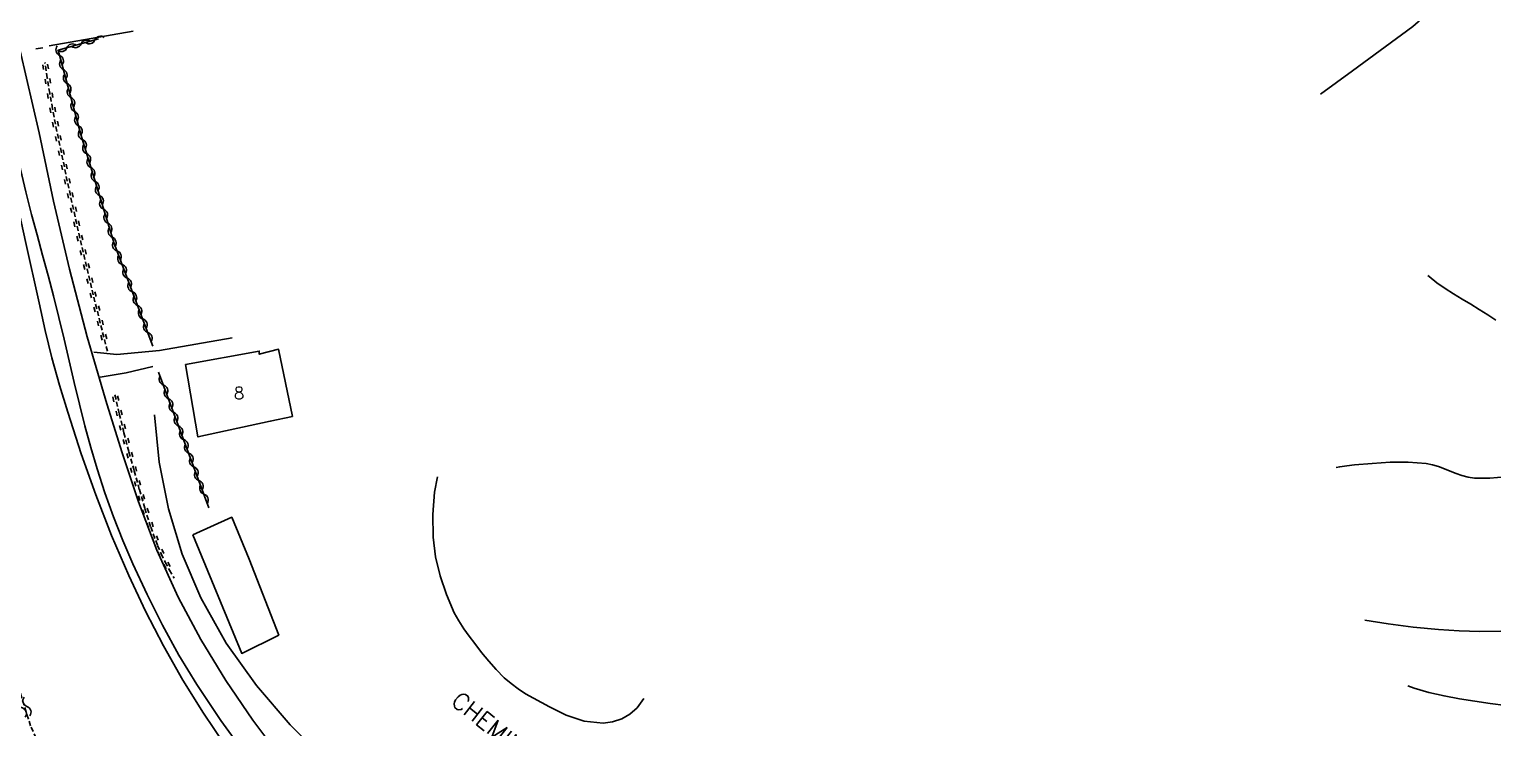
# Model space of a CAD drawing. Header units: millimetres. Extents: x 140000 to 141000, y 143000 to 144000.
# Drawn here: x 140174.1 to 140325, y 143460.2 to 143532.1 of the extents above; entities that cross this region are included whole.
import ezdxf
from ezdxf.enums import TextEntityAlignment as Align

# ---------------------------------------------------------------- set-up
doc = ezdxf.new("R2010")
doc.units = ezdxf.units.MM
doc.linetypes.add('DASHED', pattern=[0.75, 0.5, -0.25])
doc.layers.get('0').update_dxf_attribs({"linetype": 'CONTINUOUS'})
for name, color, linetype in [('W0008', 7, 'CONTINUOUS'), ('W0017', 7, 'CONTINUOUS'), ('W0101', 7, 'CONTINUOUS'), ('W0104', 1, 'CONTINUOUS'), ('W0120', 7, 'CONTINUOUS'), ('W0211', 2, 'CONTINUOUS'), ('W0214', 2, 'CONTINUOUS'), ('W0220', 5, 'DASHED'), ('W0300', 7, 'CONTINUOUS'), ('W0310', 3, 'CONTINUOUS'), ('W0330', 7, 'CONTINUOUS'), ('W0501', 5, 'DASHED'), ('W0510', 5, 'CONTINUOUS'), ('W0989', 7, 'CONTINUOUS'), ('W0991', 7, 'CONTINUOUS')]:
    doc.layers.add(name, color=color, linetype=linetype)
doc.styles.get("Standard").update_dxf_attribs({"font": 'romans.shx', "width": 0.85})

# ---------------------------------------------------------------- blocks, each defined once
blk = doc.blocks.new('t220o')
at = {"color": 0, "linetype": 'Continuous'}
for p, q in [((-0.25, 0.25), (0.25, 0.25)), ((-0.25, -0.25), (0.25, -0.25))]:
    blk.add_line(p, q, dxfattribs=at)
blk = doc.blocks.new('t310o')
at = {"color": 0, "linetype": 'Continuous'}
for centre, start, end in [((-0.5, 0.38), 216.8699, 323.1304), ((0.5, -0.37), 36.8699, 143.1303)]:
    blk.add_arc(centre, 0.625, start, end, dxfattribs=at)
blk = doc.blocks.new('t500o')
at = {"color": 0, "linetype": 'Continuous'}
for centre, start, end in [((-0.5, 0.625), 216.8699, 323.1301), ((0.5, -0.125), 36.8699, 143.1301), ((0.5, -0.625), 36.8699, 143.1301), ((-0.5, 0.125), 216.8699, 323.1301)]:
    blk.add_arc(centre, 0.625, start, end, dxfattribs=at)

msp = doc.modelspace()

# ---------------------------------------------------------------- linework, layer by layer
at = {"layer": 'W0008'}
for points in [[(140169.39, 143534.28), (140169.93, 143531.9), (140170.46, 143529.53), (140170.99, 143527.15), (140171.52, 143524.78), (140172.07, 143522.41), (140172.61, 143520.07), (140173.17, 143517.72), (140173.73, 143515.38), (140174.3, 143513.05)], [(140175.11, 143521.45), (140174.45, 143524.27), (140173.8, 143527.09), (140173.15, 143529.91), (140172.5, 143532.73)], [(140200.14, 143456.96), (140197.15, 143460.92), (140194.35, 143465.01), (140191.77, 143469.25), (140189.43, 143473.62), (140187.23, 143478.47), (140185.35, 143483.44), (140183.67, 143488.47), (140182.09, 143493.53), (140180.06, 143500.44), (140178.22, 143507.4), (140176.57, 143514.4), (140175.11, 143521.45)], [(140196.48, 143457.27), (140193.85, 143460.9), (140191.36, 143464.62), (140189.52, 143467.63), (140187.82, 143470.72), (140186.24, 143473.87), (140184.75, 143477.06), (140183.72, 143479.46), (140182.77, 143481.9), (140181.89, 143484.36), (140181.08, 143486.85), (140180.43, 143489.05), (140179.82, 143491.27), (140179.26, 143493.49), (140178.72, 143495.72), (140178.2, 143497.96), (140177.68, 143500.19), (140177.14, 143502.42), (140176.58, 143504.65), (140176.02, 143506.75), (140175.46, 143508.85), (140174.89, 143510.95), (140174.3, 143513.05)]]:
    msp.add_lwpolyline(points, dxfattribs=at)
at = {"layer": 'W0017'}
for points in [[(140176.14, 143530.43), (140184.79, 143531.92)], [(140180.75, 143498.87), (140183.12, 143498.62), (140187.5, 143499.02), (140195.02, 143500.33)], [(140186.83, 143497.38), (140184.07, 143496.72), (140181.4, 143496.29)]]:
    msp.add_lwpolyline(points, dxfattribs=at)
at = {"layer": 'W0101'}
msp.add_lwpolyline([(140190.21, 143497.59), (140191.48, 143490.13), (140198.94, 143491.75), (140198.94, 143491.73), (140201.22, 143492.23), (140199.79, 143499.15), (140197.8, 143498.64), (140197.8, 143498.97)], close=True, dxfattribs=at)
at = {"layer": 'W0104'}
msp.add_lwpolyline([(140190.94, 143480.04), (140196, 143467.81), (140199.82, 143469.71), (140196.77, 143477.52), (140194.97, 143481.85)], close=True, dxfattribs=at)
at = {"layer": 'W0120'}
msp.add_lwpolyline([(140175.5, 143530.21), (140174.75, 143530.11)], dxfattribs=at)
at = {"layer": 'W0211'}
for points in [[(140325.34, 143502.14), (140324.49, 143502.72), (140323.62, 143503.27), (140322.74, 143503.8), (140321.86, 143504.32), (140320.97, 143504.86), (140320.1, 143505.42), (140319.26, 143506.01), (140318.45, 143506.65), (140318.33, 143506.76)], [(140236.78, 143462.19), (140236.03, 143461.56), (140235.18, 143461.07), (140234.24, 143460.76), (140233.27, 143460.63), (140231.3, 143460.82), (140229.44, 143461.45), (140227.72, 143462.31), (140226.07, 143463.19), (140225.27, 143463.64), (140224.5, 143464.15), (140223.77, 143464.71), (140223.07, 143465.31), (140222.24, 143466.14), (140221.47, 143467.01), (140220.74, 143467.92), (140220.03, 143468.85), (140219.46, 143469.6), (140218.89, 143470.36), (140218.37, 143471.16), (140217.92, 143472), (140217.13, 143473.87), (140216.47, 143475.8), (140215.99, 143477.78), (140215.73, 143479.81), (140215.69, 143482.13), (140215.88, 143484.43), (140216.18, 143486.02)], [(140325.83, 143470.09), (140323.68, 143470.07), (140321.55, 143470.15), (140319.41, 143470.28), (140316.81, 143470.52), (140314.23, 143470.86), (140311.81, 143471.25)], [(140237.48, 143463.16), (140236.78, 143462.19)]]:
    msp.add_lwpolyline(points, dxfattribs=at)
at = {"layer": 'W0214'}
for points in [[(140326.3, 143486.01), (140324.72, 143485.86), (140323.12, 143485.89), (140322.47, 143485.98), (140321.84, 143486.15), (140321.23, 143486.36), (140320.62, 143486.6), (140320.03, 143486.84), (140319.42, 143487.07), (140318.8, 143487.25), (140318.16, 143487.38), (140316.3, 143487.53), (140314.44, 143487.52), (140312.59, 143487.4), (140310.74, 143487.24), (140309.98, 143487.16), (140309.23, 143487.05), (140308.85, 143486.98)], [(140316.25, 143464.46), (140316.92, 143464.24), (140318.43, 143463.8), (140320, 143463.44), (140321.58, 143463.14), (140323.17, 143462.89), (140324.76, 143462.66), (140326.35, 143462.44)]]:
    msp.add_lwpolyline(points, dxfattribs=at)
at = {"layer": 'W0220'}
for points in [[(140182.14, 143498.95), (140180.68, 143504.77), (140179.3, 143510.62), (140178.01, 143516.47), (140176.79, 143522.35), (140176.49, 143523.94), (140176.2, 143525.53), (140175.94, 143527.12), (140175.7, 143528.71)], [(140182.92, 143494.47), (140183.37, 143492.5), (140183.85, 143490.54), (140184.36, 143488.58), (140184.9, 143486.63), (140185.44, 143484.69), (140186, 143482.76), (140186.61, 143480.84), (140187.32, 143478.95), (140187.69, 143478.08), (140188.1, 143477.23), (140188.55, 143476.4), (140189.03, 143475.58)]]:
    msp.add_lwpolyline(points, dxfattribs=at)
at = {"layer": 'W0300'}
msp.add_lwpolyline([(140187, 143492.4), (140187.47, 143487.52), (140188.43, 143482.72), (140189.87, 143478.04), (140191.78, 143473.53), (140194.4, 143468.86), (140197.52, 143464.5), (140201, 143460.46), (140204.73, 143456.67), (140205.02, 143456.43), (140205.35, 143456.24), (140205.68, 143456.08), (140206.01, 143455.92), (140206.35, 143455.74), (140206.67, 143455.52), (140206.97, 143455.26), (140207.2, 143454.94), (140207.21, 143454.92), (140207.21, 143454.91), (140207.21, 143454.89), (140207.21, 143454.88)], dxfattribs=at)
at = {"layer": 'W0310'}
for points in [[(140181.23, 143531.13), (140177.07, 143529.99), (140179.39, 143521.3), (140182.83, 143510.04), (140186.84, 143499.47)], [(140187.42, 143496.79), (140192.62, 143482.81)]]:
    msp.add_lwpolyline(points, dxfattribs=at)
at = {"layer": 'W0330'}
msp.add_lwpolyline([(140330.98, 143544.1), (140326.65, 143540.96), (140322.74, 143538.15), (140319.62, 143534.93), (140316.77, 143532.41), (140310.54, 143527.85), (140307.24, 143525.43)], dxfattribs=at)
at = {"layer": 'W0501'}
msp.add_lwpolyline([(140177.28, 143453.61), (140174.23, 143460.34), (140171.99, 143467.38)], dxfattribs=at)
at = {"layer": 'W0510'}
for points in [[(140175.09, 143503.95), (140173.71, 143510.25), (140172.33, 143516.55), (140170.94, 143522.85), (140169.53, 143529.15), (140168.79, 143532.43)], [(140194.18, 143458.49), (140192.05, 143461.64), (140189.92, 143465.07), (140187.93, 143468.59), (140186.07, 143472.18), (140184.34, 143475.83), (140182.56, 143479.96), (140180.94, 143484.15), (140179.45, 143488.39), (140178.06, 143492.66), (140177.21, 143495.45), (140176.43, 143498.26), (140175.72, 143501.1), (140175.09, 143503.95)]]:
    msp.add_lwpolyline(points, dxfattribs=at)

# ---------------------------------------------------------------- block references
at = {"layer": 'W0220'}
for p, rotation in [((140175.77, 143528.26), 98.48478944650142), ((140176, 143526.78), 99.28432510332651), ((140176.24, 143525.3), 100.0838602167651), ((140176.51, 143523.82), 100.8833947891077), ((140176.79, 143522.35), 101.6829348468434), ((140177.09, 143520.88), 101.6829348468434), ((140177.4, 143519.41), 101.6829348468434), ((140177.7, 143517.94), 101.6829348468434), ((140178.01, 143516.47), 102.482479495602), ((140178.33, 143515.01), 102.482479495602), ((140178.65, 143513.54), 102.482479495602), ((140178.98, 143512.08), 102.482479495602), ((140179.3, 143510.61), 103.2820214397189), ((140179.65, 143509.15), 103.2820214397189), ((140179.99, 143507.69), 103.2820214397189), ((140180.34, 143506.23), 103.2820214397189), ((140180.68, 143504.77), 104.0815606796441), ((140181.05, 143503.32), 104.0815606796441), ((140181.41, 143501.86), 104.0815606796441), ((140181.78, 143500.41), 104.0815606796441), ((140183.01, 143494.05), 282.9223339149805), ((140183.35, 143492.59), 282.9223339149805), ((140183.7, 143491.13), 283.7520166087675), ((140184.07, 143489.68), 284.5816967636128), ((140184.46, 143488.23), 285.4113743760475), ((140184.85, 143486.78), 285.4113743760475), ((140185.26, 143485.34), 285.7165401397129), ((140185.67, 143483.89), 286.0348124625963), ((140186.09, 143482.46), 287.6445666374443), ((140186.55, 143481.03), 287.6445666374443), ((140187.07, 143479.62), 290.5410623553178), ((140187.63, 143478.23), 293.4482833607145), ((140188.29, 143476.88), 298.2184415808049)]:
    msp.add_blockref('t220o', p, dxfattribs=dict(at, rotation=rotation))
at = {"layer": 'W0310'}
for p, rotation in [((140177.22, 143529.44), 284.9539852325263), ((140177.97, 143530.23), 195.3938773662364), ((140179.42, 143530.63), 195.3938773662364), ((140180.86, 143531.03), 195.3938773662364), ((140177.6, 143527.99), 284.9539852325263), ((140177.99, 143526.54), 284.9539852325263), ((140178.38, 143525.09), 284.9539852325263), ((140178.76, 143523.64), 284.9539852325263), ((140179.15, 143522.19), 284.9539852325263), ((140179.56, 143520.75), 287.0007761083968), ((140180, 143519.31), 287.0007761083968), ((140180.44, 143517.88), 287.0007761083968), ((140180.87, 143516.45), 287.0007761083968), ((140181.31, 143515.01), 287.0007761083968), ((140181.75, 143513.58), 287.0007761083968), ((140182.19, 143512.14), 287.0007761083968), ((140182.63, 143510.71), 287.0007761083968), ((140183.12, 143509.29), 290.7804307762834), ((140183.65, 143507.89), 290.7804307762834), ((140184.18, 143506.49), 290.7804307762834), ((140184.71, 143505.08), 290.7804307762834), ((140185.25, 143503.68), 290.7804307762834), ((140185.78, 143502.28), 290.7804307762834), ((140186.31, 143500.88), 290.7804307762834), ((140187.92, 143495.47), 290.382918185021), ((140188.44, 143494.06), 290.382918185021), ((140188.96, 143492.66), 290.382918185021), ((140189.48, 143491.25), 290.382918185021), ((140190.01, 143489.84), 290.382918185021), ((140190.53, 143488.44), 290.382918185021), ((140191.05, 143487.03), 290.382918185021), ((140191.57, 143485.63), 290.382918185021), ((140192.1, 143484.22), 290.382918185021)]:
    msp.add_blockref('t310o', p, dxfattribs=dict(at, rotation=rotation))
at = {"layer": 'W0501', "rotation": 107.6748934887321}
msp.add_blockref('t500o', (140173.61, 143462.27), dxfattribs=at)

# ---------------------------------------------------------------- texts
at = {"layer": 'W0989'}
msp.add_text('CHEMIN DE HALAGE', height=1.75, rotation=321.5044, dxfattribs=at).set_placement((140226.9, 143456.26), align=Align.MIDDLE_CENTER)
at = {"layer": 'W0991'}
msp.add_text('8', height=1.25, dxfattribs=at).set_placement((140195.72, 143494.64), align=Align.MIDDLE_CENTER)

doc.saveas('drawing.dxf')
